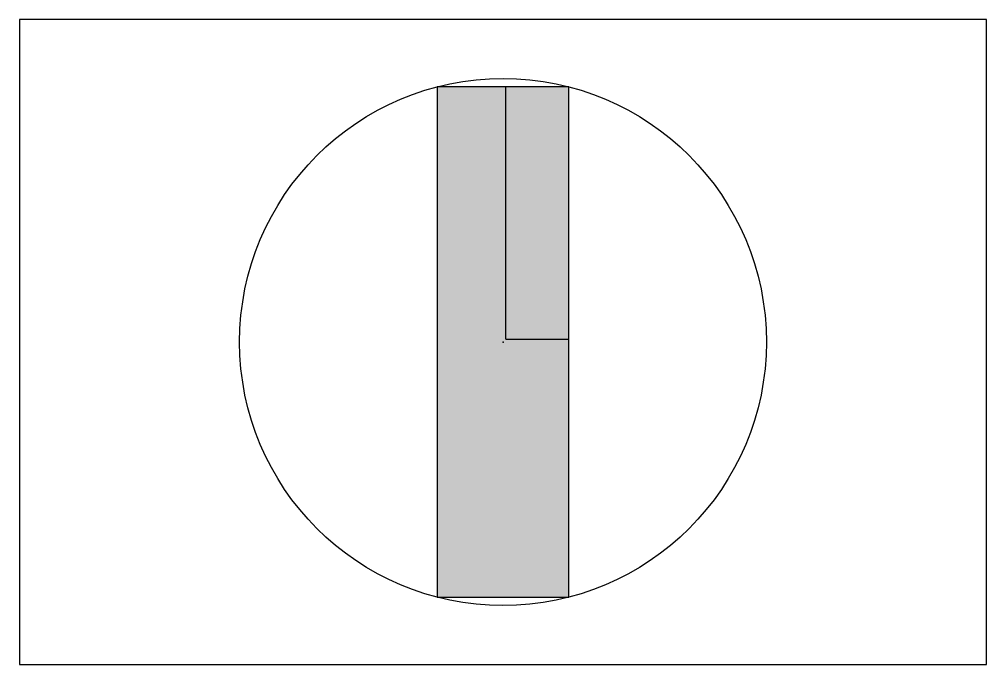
# Model space of a CAD drawing. Header units: millimetres. Extents: x -0.75 to 0.75, y -0.5 to 0.5.
import ezdxf

# ---------------------------------------------------------------- set-up
doc = ezdxf.new("R2010")
doc.units = ezdxf.units.MM

msp = doc.modelspace()

# ---------------------------------------------------------------- hatches: boundary and pattern name
h = msp.add_hatch()
h.set_pattern_fill('ANGLE', color=256)
h.set_pattern_definition([(0, (0, 0), (0, 6.985), [5.08, -1.905]), (90, (0, 0), (-6.985, 4e-16), [5.08, -1.905])])
h.paths.add_polyline_path([(0.1021, 0.3954), (-0.1021, 0.3954), (-0.1021, -0.3954), (0.1021, -0.3954)])
h = msp.add_hatch(color=256)
h.dxf.hatch_style = 1
h.paths.add_polyline_path([(0.1021, 0.3954), (-0.1021, 0.3954), (-0.1021, -0.3954), (0.1021, -0.3954)])

# ---------------------------------------------------------------- linework, layer by layer
for points in [[(-0.75, -0.5), (0.75, -0.5), (0.75, 0.5), (-0.75, 0.5)], [(-0.1021, 0.3954), (-0.1021, -0.3954), (0.1021, -0.3954), (0.1021, 0.3954)]]:
    msp.add_lwpolyline(points, close=True)
msp.add_circle((0, 0), 0.4084)
msp.add_point((0, 0))

doc.saveas('drawing.dxf')
